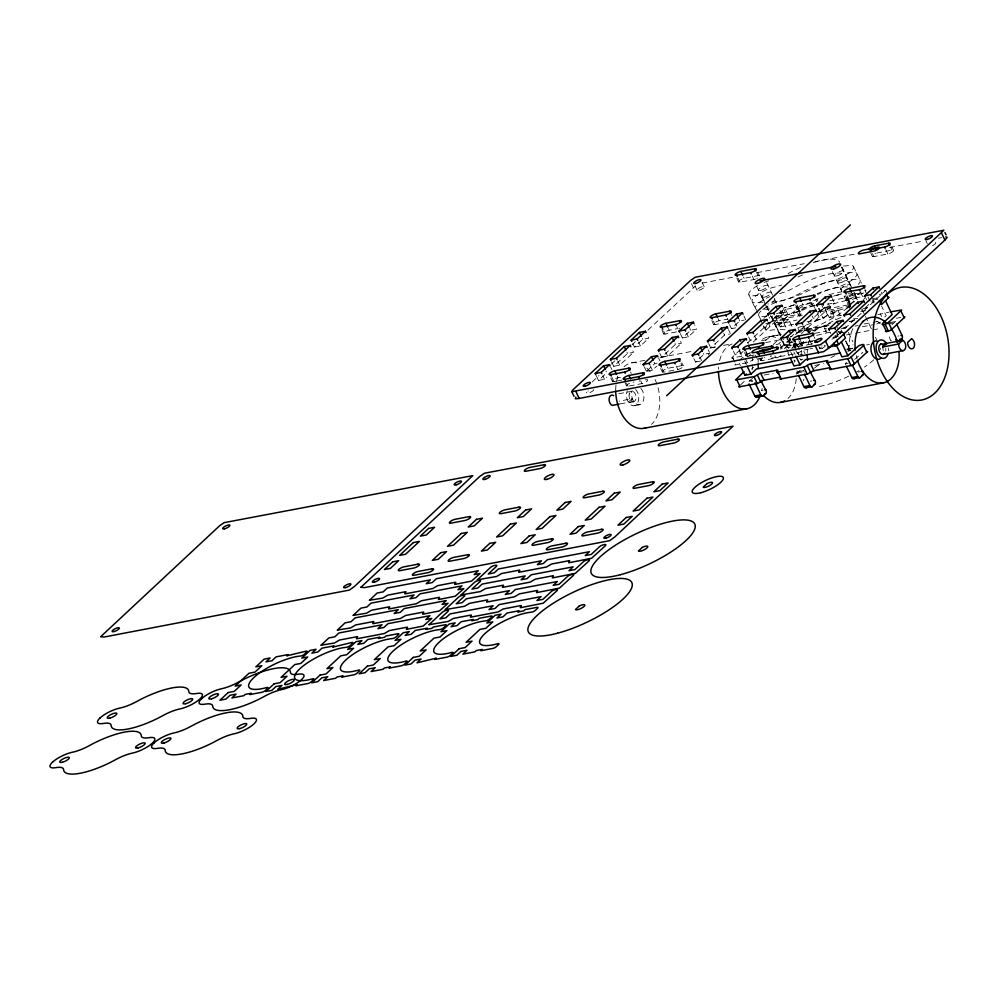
<?xml version="1.0" encoding="UTF-8"?>
<svg xmlns="http://www.w3.org/2000/svg" width="999" height="999" viewBox="0 0 999 999"><rect width="100%" height="100%" fill="white"/><g stroke="black" fill="none" stroke-linecap="round" stroke-linejoin="round"><path stroke-width="0.75" stroke-dasharray="5 3.75" d="M796.453 308.941C803.97 310.826 799.924 324.325 796.503 308.691C797.502 307.954 798.738 306.356 796.578 307.068L782.929 310.09L746.79 343.606M799.749 315.859L801.248 313.911L787.262 316.458L778.421 324.188L775.124 317.27L781.106 316.134L784.402 323.052L778.421 324.188M807.442 331.98C803.071 324.912 817.057 328.371 797.889 329.42M829.694 300.774L847.689 297.452L846.353 299.475L850.299 306.443M857.729 318.406L853.321 318.906M884.402 290.397L885.763 290.322L835.102 337.699L831.892 339.21M821.29 347.153L819.854 348.838L825.411 347.977M773.164 344.593L779.145 339.023M740.234 349.712L731.53 358.067L745.054 355.669L750.586 352.597M735.576 364.011L734.889 365.022L748.114 362.637L753.383 359.615M592.132 381.955L598.963 375.612M611.475 363.973L614.885 360.801M631.955 344.93L635.376 341.758M647.889 330.12L695.529 285.951M596.253 375.686L598.526 380.444L606.818 372.727L605.993 371.004M611.663 361.988L613.723 366.308L627.547 353.459L633.528 352.322L631.68 348.439M632.804 343.581L634.452 347.04L642.744 339.335L648.726 338.199L647.077 334.74M598.526 380.444L604.507 379.308L606.843 377.135M613.723 366.308L619.717 365.172L633.528 352.322M634.452 347.04L640.434 345.904L648.726 338.199M646.94 370.866L654.72 363.636L656.967 363.211M659.777 353.334L661.625 357.217L675.449 344.368L681.43 343.231L679.782 339.772M680.294 333.629L682.354 337.949L690.646 330.244L696.628 329.108L694.567 324.787M646.803 371.278L652.409 370.204L656.818 366.121M661.625 357.217L667.619 356.081L681.43 343.231M682.354 337.949L688.336 336.813L696.628 329.108M620.167 403.896L628.146 402.372L632.092 398.713L619.118 401.173M693.88 358.566L695.529 362.025L703.82 354.32L709.427 353.259M709.29 344.867L710.726 347.902L724.55 335.052L729.407 334.128M729.595 324.737L731.455 328.634L739.747 320.916L744.23 320.067M701.773 360.651L699.662 357.005M708.254 354.633L709.29 353.658M733.403 351.074L735.052 354.52L741.033 353.384L743.106 351.461M753.209 342.07L785.251 312.287L783.403 308.391M739.385 360.477L742.494 357.58L748.476 356.443L750.549 354.52M775.112 316.096L780.256 326.898L788.548 319.193L792.257 326.973M751.498 369.155L753.571 367.232M776.098 344.805L778.583 343.906L783.628 339.285M790.646 337.187L793.755 334.303M740.609 384.827L745.129 380.619M780.182 348.039L790.521 338.624M782.092 340.884L784.153 345.204L792.432 337.5M795.466 334.69L828.371 304.096L834.352 302.959L832.292 298.639M752.722 377.997L748.226 382.167L752.722 381.318M784.153 345.204L790.134 344.068L792.207 342.145M801.448 333.554L834.352 302.959M789.61 338.149L792.906 345.067L794.979 343.132M788.298 341.346L791.583 348.264L795.728 344.405L780.868 347.227M807.017 321.815L823.376 318.718L831.668 311.014L837.649 309.877L841.77 318.506M812.199 341.283L801.722 343.269L797.577 347.128L794.28 340.209M824.412 307.217L829.357 317.582L837.649 309.877M802.946 359.003L801.972 359.64M797.739 373.713L797.327 372.852L802.859 367.707M847.264 349.712L851.598 348.439M884.777 317.02L886.163 315.734L881.63 306.231M845.641 364.623L845.229 363.761L846.615 362.475M854.682 359.403L862.824 352.322M891.982 324.725L895.441 321.516L895.853 322.377M880.419 322.19L876.86 324.013M829.994 332.143L815.346 335.689M801.548 350.899L798.014 353.159L771.328 358.241C767.806 359.265 773.251 355.819 770.579 356.343M877.846 314.685L888.873 312.15M815.446 305.394L797.814 308.878M817.819 312.6L823.089 309.578L851.086 304.395L849.649 306.381M872.989 300.112L877.921 299.163M702.047 283.104L732.529 277.31M830.419 323.251L823.663 326.573L826.96 333.491M815.246 340.322L799.987 343.231L794.954 346.191L780.231 349.013M756.942 272.677L804.232 263.699M814.909 261.676L856.093 253.858M889.659 247.477L923.226 241.109M938.486 238.212L941.533 237.637M755.544 279.046A3.996 1.149 -25.5 0 1 753.945 279.52L739.972 282.168A3.996 1.149 -25.5 0 1 739.048 280.819A3.996 1.149 -25.5 0 1 744.118 278.321L758.091 275.662A3.996 1.149 -25.5 0 1 759.577 276.336A3.996 1.149 -25.5 0 1 756.668 278.559M876.785 253.097A3.996 1.149 -25.5 0 1 878.034 252.759L892.007 250.1A3.996 1.149 -25.5 0 1 892.931 251.461A3.996 1.149 -25.5 0 1 887.861 253.958L873.888 256.606A3.996 1.149 -25.5 0 1 872.452 255.869A3.996 1.149 -25.5 0 1 875.686 253.546M676.435 331.918L665.084 334.066A3.996 1.149 -25.5 0 1 664.16 332.717A3.996 1.149 -25.5 0 1 669.23 330.219L677.085 328.721M678.833 328.396L679.707 328.221M727.21 322.277L714.984 324.6A3.996 1.149 -25.5 0 1 714.06 323.239A3.996 1.149 -25.5 0 1 719.13 320.741L727.859 319.093M796.952 304.795L798.813 308.691A3.996 1.149 -25.5 0 1 797.889 307.33A3.996 1.149 -25.5 0 1 802.959 304.832L815.184 302.51M847.065 295.754L848.713 299.213A3.996 1.149 -25.5 0 1 847.789 297.852A3.996 1.149 -25.5 0 1 852.859 295.367L864.21 293.207M846.403 299.513L863.673 296.378M785.251 312.287L779.27 313.424L778.646 312.125M879.257 294.443L882.254 293.868L881.43 292.145M872.127 298.863L878.109 297.727M731.455 328.634L735.576 327.847M802.234 315.197L770.978 321.129L769.118 317.232M820.079 311.8L850.012 306.119M871.715 301.998L873.963 301.573L872.939 299.413M788.548 319.193L782.567 320.329L786.688 328.971M862.936 308.778L867.057 308.004L866.021 305.844M780.256 326.898L793.643 324.363M829.357 317.582L841.333 315.309M860.801 311.613L866.782 310.477M631.356 362.887L644.954 360.302M660.077 357.442L693.331 351.124M709.952 347.964L717.519 346.528M723.563 345.392L731.118 343.956M767.869 336.975L781.48 334.39M798.101 331.231L829.857 325.212M849.5 321.478L855.544 320.329M710.726 347.902L716.72 346.765L715.072 343.306M769.105 336.788L775.087 335.652M806.393 329.72L824.187 326.336M849.125 321.628L853.233 320.841L852.622 319.555M766.445 339.747L760.451 340.884A33.304 21.553 79.3 0 1 794.667 362.15M809.552 331.568L810.301 331.418M812.924 330.919L815.546 330.432M765.684 342.582L779.058 340.035M814.884 333.354L826.872 330.956M842.956 327.909L846.328 327.272L845.716 325.974M864.16 324.001L871.652 322.577M873.151 322.302L880.631 320.879M841.358 328.708L845.928 327.847M855.094 326.111L858.141 325.524M896.453 318.256L900.723 317.445M862.349 326.773L873.963 324.563M836.2 332.255L842.182 331.119M889.46 322.652L895.441 321.516M795.554 341.496L791.071 342.345L782.779 350.05L779.482 343.144M844.654 332.18L840.171 333.029L837.537 327.497M888.074 323.938L894.055 322.802M695.529 362.025L700.386 361.101M835.039 335.539L838.036 334.977L837.212 333.254M616.57 381.106L613.948 381.606A3.996 1.149 -25.5 0 1 613.036 380.244A3.996 1.149 -25.5 0 1 618.094 377.747L621.59 377.085M663.111 372.215A3.996 1.149 -25.5 0 1 663.249 370.492A3.996 1.149 -25.5 0 1 667.994 368.269L681.967 365.622A3.996 1.149 -25.5 0 1 682.891 366.983A3.996 1.149 -25.5 0 1 677.821 369.48L663.848 372.127L662 368.244M833.154 337.3L837.649 336.451M792.906 345.067L812.237 341.396M833.054 337.45L836.026 336.875M846.503 334.89L853.983 333.466M855.481 333.191L880.931 328.359M617.444 380.931L621.815 380.107M750.586 352.709A3.996 1.149 -25.5 0 0 746.428 355.207A3.996 1.149 -25.5 0 0 747.677 356.218L755.544 354.72M801.722 342.894A3.996 1.149 -25.5 0 0 796.665 345.379A3.996 1.149 -25.5 0 0 797.577 346.74L808.054 344.755M808.928 344.593L811.55 344.093A3.996 1.149 -25.5 0 0 812.799 343.743M791.583 348.264L796.078 347.415M770.466 355.981L771.34 355.819M633.054 382.205L633.928 382.043M639.173 381.044L640.047 380.881M645.279 379.882L646.153 379.72A3.996 1.149 -25.5 0 1 647.077 381.081A3.996 1.149 -25.5 0 1 642.007 383.566L628.046 386.226A3.996 1.149 -25.5 0 1 626.56 385.564A3.996 1.149 -25.5 0 1 629.457 383.341M758.478 358.641L762.836 357.804M804.02 349.987L808.378 349.163M809.827 348.888L812.736 348.339M760.926 358.504L761.962 360.664L775.936 358.004A3.996 1.149 -25.5 0 0 781.618 354.695M800.162 354.67L802.784 354.17M847.864 349.151A2.66 1.723 79.3 0 0 848.139 345.567L853.009 344.643M897.914 336.114L899.038 335.901M846.553 349.2L848.788 348.776A2.66 1.723 79.3 0 0 850.374 350.549M891.458 340.671L890.708 340.821A33.304 21.553 79.3 0 0 888.036 334.328M851.972 348.376L852.721 348.226M618.718 393.768L631.543 391.333M800.486 359.915L801.61 359.702M848.089 350.886L850.336 350.462M847.764 351.136L850.761 350.574M764.21 375.05L773.126 373.351M814.834 365.434L823.813 363.736M629.532 402.56L633.603 401.785M749.612 380.881L752.609 380.319M798.713 371.566L804.707 370.429M797.327 372.852L803.321 371.715M845.229 363.761L848.226 363.186M634.365 405.706L639.56 404.72M761.625 390.434L763.124 390.147M810.351 381.181L811.85 380.906M858.253 372.09L860.501 371.665M757.916 272.902L759.602 275.824M681.793 362.862L683.478 365.784M925.936 240.759L927.259 243.531M891.87 246.815L893.518 250.262M890.559 247.078L892.007 250.1M885.801 249.638L887.861 253.958M872.452 253.584L873.888 256.606M870.728 252.997L872.377 256.443M885.788 290.397L886.862 292.632M880.319 313.773L881.642 316.546M872.776 300.237L874.1 303.009M865.384 289.685L865.996 290.984M853.483 266.446L861.4 283.029M864.697 289.947L866.67 294.093M867.994 296.853L869.967 300.999M865.921 298.389L866.533 299.688M860.626 292.245L862.674 296.566M841.907 266.933L852.222 288.586M854.195 292.732L857.454 299.638M862.1 309.403L864.759 314.985M865.434 316.371L871.415 328.921M875.411 337.287L876.735 340.072M841.508 267.17L850.074 285.14M854.033 293.431L856.667 298.963M852.035 293.631L852.859 295.367M847.864 297.59L851.136 304.433M847.714 299.4L851.011 306.318M847.102 298.501L850.399 305.407M845.554 295.592L849.774 304.508M832.354 271.641L842.906 293.756M844.23 296.516L850.823 310.339M848.363 332.33L852.896 341.833M840.996 329.782L842.319 332.555M827.959 303.234L828.371 304.096M831.668 311.014L835.776 319.643M846.078 341.246L848.139 345.567M836.85 333.641L838.173 336.401M821.19 303.896L823.825 309.428M816.795 298.888L817.881 301.186M815.696 299.588L816.72 301.748M819.13 308.329L820.454 311.089M830.194 332.23L830.818 333.516M818.431 308.354L823.376 318.718M813.785 305.844L815.097 308.604M817.507 313.636L819.155 317.095L813.161 318.231L812.137 316.071M810.926 302.148L812.786 306.031A3.996 1.149 -25.5 0 0 815.509 305.07M802.334 303.534L802.959 304.832M814.26 337.212L814.872 338.511M818.755 346.541L819.854 348.838M797.964 307.068L801.248 313.911M807.854 327.797L810.039 332.342M807.704 329.608L809.015 332.367M797.202 307.967L800.499 314.885M807.092 328.708L809.065 332.854M795.654 305.07L799.874 313.973M806.468 327.797L808.453 331.943M803.483 326.049L805.331 329.932L799.35 331.069L797.489 327.185M809.49 339.772L811.55 344.093M796.365 332.043L796.977 333.341M799.088 337.737L801.722 343.269M785.401 309.19L788.698 316.096M800.723 343.082L802.047 345.841M798.85 340.784L801.735 346.84M803.795 351.161L805.032 353.746M782.03 310.851L785.326 317.757M797.352 344.742L800.649 351.648M795.928 343.294L797.577 346.74M766.72 282.717L777.934 306.206M779.907 310.364L784.527 320.03M794.417 343.132L796.066 346.578M793.681 343.656L795.329 347.115M797.801 352.297L799.038 354.882M795.291 349.175L797.264 353.321M787.774 335.439L790.409 340.959M756.643 272.64L758.091 275.662M788.074 339.747L790.134 344.068M793.843 351.848L795.079 354.433M752.297 276.061L753.945 279.52M762.2 296.865L765.496 303.771M766.807 306.531L768.793 310.677M772.09 317.595L778.683 331.418M756.518 286.039L765.321 304.47M765.746 305.382L768.381 310.914M770.604 315.534L780.356 335.889M783.016 341.458L788.336 352.622M796.977 370.741L798.313 373.539M787.861 352.984L789.098 355.569M767.994 322.09L770.054 326.411L764.06 327.547L763.236 325.824M743.493 277.023L744.118 278.321M748.888 294.817L757.467 312.787M758.778 315.547L761.413 321.079M764.06 326.611L765.371 329.37M738.111 278.284L739.972 282.168M774.899 355.844L775.936 358.004M754.582 335.801L756.231 339.26L750.249 340.397L748.189 336.076M743.88 315.896L745.729 319.78M759.352 358.191L760.451 360.502M739.123 319.63L739.747 320.916M747.677 342.22L748.301 343.519M731.443 314.635L731.855 315.497M735.589 323.601L736.825 326.198M745.179 349.538L748.775 356.98M745.828 352.322L747.677 356.218M744.53 352.597L746.178 356.056M727.309 318.494L727.921 319.792M745.391 358.641L747.364 362.787M739.185 349.5L741.033 353.384M744.742 361.163L746.39 364.623M739.198 350.674L742.494 357.58M728.471 329.595L730.331 333.479M702.235 282.567L704.208 286.713M718.094 318.581L719.13 320.741M739.173 363.161L740.409 365.759M723.726 333.329L724.55 335.052M732.891 358.004L734.877 362.15M732.279 357.093L733.603 359.865M713.336 321.141L714.984 324.6M695.067 286.089L697.04 290.247M691.433 283.654L693.406 287.799M708.666 343.581L709.078 344.443M708.154 349.725L709.39 352.322M703.408 353.459L703.82 354.32M689.822 328.509L690.646 330.244M686.688 333.354L688.336 336.813M676.997 327.098L677.609 328.396M668.406 328.484L669.23 330.219M675.037 343.506L675.449 344.368M680.943 363.461L681.967 365.622M663.636 331.044L665.084 334.066M676.173 366.021L677.821 369.48M665.759 352.197L667.619 356.081M667.382 366.983L667.994 368.269M658.641 358.179L659.877 360.776M660.689 368.506L662.337 371.965M654.095 362.337L654.72 363.636M642.332 338.474L642.744 339.335M650.349 365.896L652.409 370.204M638.586 342.02L640.434 345.904M644.367 367.033L646.216 370.916M640.771 380.981L642.007 383.566M626.922 352.172L627.547 353.459M630.631 372.065L631.243 373.364M617.657 360.851L619.717 365.172M626.598 383.204L628.046 386.226M617.27 376.024L618.094 377.747M610.739 367.27L611.775 369.43M611.888 377.285L613.948 381.606M610.801 377.984L612.449 381.443M602.859 375.849L604.507 379.308M736.85 278.022L738.461 282.005M711.862 320.454L713.473 324.438M661.962 329.92L663.573 333.903M624.924 382.08L626.535 386.064M849.337 350.549A33.304 21.553 79.3 0 1 853.321 327.847M876.872 321.203A33.304 21.553 79.3 0 1 880.269 323.813M857.017 358.466A33.304 21.553 79.3 0 1 856.28 355.532M824.187 345.292A3.996 1.149 -25.5 0 1 824.287 346.99A3.996 1.149 -25.5 0 1 819.28 349.263M819.305 347.315A3.996 1.149 -25.5 0 1 819.592 347.115M821.702 345.991A3.996 1.149 -25.5 0 1 822.077 345.841M935.376 242.557A3.996 1.149 -25.5 0 1 934.689 244.343A3.996 1.149 -25.5 0 1 930.356 246.391M593.706 389.585A3.996 1.149 -25.5 0 1 589.447 392.757A3.996 1.149 -25.5 0 1 586.763 392.157M588.061 391.059A3.996 1.149 -25.5 0 1 588.374 390.859M761.962 360.664A3.996 1.149 -25.5 0 1 762.324 358.354M764.135 357.43A3.996 1.149 -25.5 0 1 764.859 357.155M765.796 323.489A15.984 4.595 -25.5 0 0 767.744 323.264A21.316 6.131 -25.5 0 1 775.536 325.187A42.632 12.25 -25.5 0 0 787.062 329.57M763.798 318.419A15.984 4.595 -25.5 0 1 767.157 315.584M793.706 304.87A21.316 6.131 -25.5 0 1 784.315 307.854M798.139 327.472A42.632 12.25 -25.5 0 0 827.434 315.334A21.316 6.131 -25.5 0 1 844.442 308.703A15.984 4.595 -25.5 0 0 850.798 306.743M817.132 293.681A42.632 12.25 -25.5 0 1 847.464 287.025M854.07 292.869A21.316 6.131 -25.5 0 0 861.013 293.294A15.984 4.595 -25.5 0 1 863.835 293.044M864.959 298.139A15.984 4.595 -25.5 0 1 863.498 299.488M776.585 313.736A5.332 1.536 -25.5 0 1 781.156 313.873A5.332 1.536 -25.5 0 1 774.237 317.919A5.332 1.536 -25.5 0 1 772.726 315.996M848.076 293.756A42.632 12.25 -25.5 0 1 856.505 298.276A21.316 6.131 -25.5 0 0 857.367 299.775M812.587 330.706A42.632 12.25 -25.5 0 0 830.731 322.24A21.316 6.131 -25.5 0 1 841.682 317.332M792.032 336.301A42.632 12.25 -25.5 0 1 790.359 336.476M780.681 335.177A42.632 12.25 -25.5 0 1 778.833 332.093A21.316 6.131 -25.5 0 0 771.041 330.169A15.984 4.595 -25.5 0 1 767.769 324.663A15.984 4.595 -25.5 0 1 787.612 314.76A21.316 6.131 -25.5 0 0 804.62 308.129A42.632 12.25 -25.5 0 1 815.758 302.585M833.903 296.004A42.632 12.25 -25.5 0 1 841.583 294.318M868.855 304.383A15.984 4.595 -25.5 0 1 861.25 310.202M770.591 316.383A21.316 6.131 -25.5 0 1 772.239 318.269A42.632 12.25 -25.5 0 0 796.965 319.955M766.882 316.046A21.316 6.131 -25.5 0 0 764.447 316.346A15.984 4.595 -25.5 0 1 761.176 310.839A15.984 4.595 -25.5 0 1 781.018 300.949A21.316 6.131 -25.5 0 0 798.026 294.305A42.632 12.25 -25.5 0 1 849.912 284.453A21.316 6.131 -25.5 0 0 850.773 285.964M817.594 311.825A42.632 12.25 -25.5 0 0 824.138 308.416A21.316 6.131 -25.5 0 1 841.146 301.785A15.984 4.595 -25.5 0 0 860.976 291.895M852.996 293.406A5.332 1.536 -25.5 0 1 847.264 296.478A5.332 1.536 -25.5 0 1 844.192 296.016M768.731 309.777A5.332 1.536 -25.5 0 1 769.168 309.328M756.83 309.503A15.984 4.595 -25.5 0 1 769.917 296.591M779.607 293.594A21.316 6.131 -25.5 0 0 794.729 287.4A42.632 12.25 -25.5 0 1 846.615 277.547A21.316 6.131 -25.5 0 0 854.42 279.47A15.984 4.595 -25.5 0 1 857.679 284.977M814.297 304.92A42.632 12.25 -25.5 0 1 775.986 315.834M841.445 293.906A15.984 4.595 -25.5 0 1 837.849 294.88A21.316 6.131 -25.5 0 0 832.866 296.228M762.811 309.203A21.316 6.131 -25.5 0 1 768.081 309.865M841.67 289.922A5.332 1.536 -25.5 0 1 845.304 285.751A5.332 1.536 -25.5 0 1 850.137 286.039M774.15 299.026A5.332 1.536 -25.5 0 1 773.401 301.286A5.332 1.536 -25.5 0 1 767.869 304.046M853.87 293.107A42.632 12.25 -25.5 0 1 840.671 313.087A42.632 12.25 -25.5 0 1 797.427 332.804M780.594 333.404A42.632 12.25 -25.5 0 1 820.229 297.927M829.045 294.792A42.632 12.25 -25.5 0 1 841.458 291.87M880.569 348.201A42.632 12.25 -25.5 0 1 880.668 349.55M873.775 359.802A42.632 12.25 -25.5 0 1 864.447 367.095M858.89 370.641A42.632 12.25 -25.5 0 1 856.48 372.04M848.788 376.111A42.632 12.25 -25.5 0 1 816.957 386.888M803.321 380.694A42.632 12.25 -25.5 0 1 804.02 379.071M814.472 368.094A42.632 12.25 -25.5 0 1 820.291 363.936M830.993 357.617A42.632 12.25 -25.5 0 1 834.902 355.619M848.101 349.912A42.632 12.25 -25.5 0 1 853.109 348.164M866.732 344.855A42.632 12.25 -25.5 0 1 869.392 344.555M762.974 302.31A21.316 6.131 -25.5 0 0 757.854 302.522A15.984 4.595 -25.5 0 1 754.582 297.015A15.984 4.595 -25.5 0 1 774.425 287.125A21.316 6.131 -25.5 0 0 781.58 285.002M841.47 267.545A42.632 12.25 -25.5 0 1 843.318 270.642A21.316 6.131 -25.5 0 0 851.123 272.565A15.984 4.595 -25.5 0 1 854.382 278.072A15.984 4.595 -25.5 0 1 834.552 287.962A21.316 6.131 -25.5 0 0 817.544 294.605M794.804 304.732A42.632 12.25 -25.5 0 1 784.252 307.717M769.193 308.316A42.632 12.25 -25.5 0 1 765.983 305.856M797.976 277.085A42.632 12.25 -25.5 0 1 802.572 274.937M757.604 285.614A15.984 4.595 -25.5 0 0 748.813 293.431A15.984 4.595 -25.5 0 0 754.557 295.617A21.316 6.131 -25.5 0 1 762.349 297.54A42.632 12.25 -25.5 0 0 765.147 301.124M764.11 282.43A15.984 4.595 -25.5 0 1 768.805 280.781M772.289 302.035A42.632 12.25 -25.5 0 0 814.247 287.687A21.316 6.131 -25.5 0 1 831.255 281.056A15.984 4.595 -25.5 0 0 851.086 271.166A15.984 4.595 -25.5 0 0 847.826 265.647A21.316 6.131 -25.5 0 1 842.694 265.871M788.136 273.576A42.632 12.25 -25.5 0 1 802.035 266.82M813.111 262.712A42.632 12.25 -25.5 0 1 839.697 262.325M888.186 347.952A9.328 6.031 79.3 0 1 888.448 350.749M752.497 369.58A33.304 21.553 79.3 0 1 753.333 354.345M796.265 371.978A33.304 21.553 79.3 0 1 796.353 374.225M796.215 378.671A33.304 21.553 79.3 0 1 788.024 398.451M882.791 348.039A9.328 6.031 79.3 0 1 883.228 350.799M885.651 348.476A5.332 3.447 79.3 0 1 885.713 351.124M635.651 389.41A9.328 6.031 79.3 0 1 637.936 402.397A9.328 6.031 79.3 0 1 629.495 403.708A9.328 6.031 79.3 0 1 627.222 390.721M718.506 369.268A33.304 21.553 79.3 0 1 718.631 367.058M719.605 360.751A33.304 21.553 79.3 0 1 732.105 343.956M755.044 355.032A33.304 21.553 79.3 0 1 758.99 362.662M762.1 388.299A33.304 21.553 79.3 0 1 761.725 390.372M615.696 389.885A33.304 21.553 79.3 0 1 617.632 377.372M624.025 366.783A33.304 21.553 79.3 0 1 640.272 363.861M646.803 368.082A33.304 21.553 79.3 0 1 652.247 374.55M655.032 379.52A33.304 21.553 79.3 0 1 651.498 424.375M640.846 388.424A9.328 6.031 79.3 0 1 643.219 401.173A9.328 6.031 79.3 0 1 635.052 403.097A9.328 6.031 79.3 0 1 632.13 390.472M632.092 398.713A5.332 3.447 79.3 0 1 628.146 402.372M801.66 359.89A2.66 1.723 79.3 0 1 799.787 358.354M795.479 361.026A2.66 1.723 79.3 0 1 794.205 360.214M758.116 362.525A33.304 21.553 79.3 0 1 758.291 359.078M765.534 340.647A33.304 21.553 79.3 0 1 779.944 335.951M787 339.26A33.304 21.553 79.3 0 1 795.341 348.589M797.776 353.184A33.304 21.553 79.3 0 1 798.476 354.795M807.217 353.209A33.304 21.553 79.3 0 1 807.392 349.762M808.141 344.705A33.304 21.553 79.3 0 1 809.502 339.985M814.635 331.331A33.304 21.553 79.3 0 1 827.834 326.411M838.348 331.768A33.304 21.553 79.3 0 1 840.521 333.953M845.304 340.746A33.304 21.553 79.3 0 1 848.788 348.776M804.245 372.19A33.304 21.553 79.3 0 1 803.658 370.467M801.223 354.345A33.304 21.553 79.3 0 1 801.398 350.899M802.16 345.841A33.304 21.553 79.3 0 1 803.508 341.121M808.653 332.467A33.304 21.553 79.3 0 1 826.66 329.021M835.564 336.313A33.304 21.553 79.3 0 1 836.575 337.6M830.206 306.818L824.225 307.954L827.522 314.86L833.503 313.723L830.206 306.818M699.05 290.284A3.996 1.149 -25.5 0 0 704.258 286.825A3.996 1.149 -25.5 0 0 698.563 288.324A3.996 1.149 -25.5 0 0 699.05 290.284M837.15 275.811A5.332 1.536 -25.5 0 0 843.943 271.179A5.332 1.536 -25.5 0 0 836.25 273.314A5.332 1.536 -25.5 0 0 837.15 275.811M761.313 290.209A5.332 1.536 -25.5 0 0 768.094 285.577A5.332 1.536 -25.5 0 0 760.401 287.712A5.332 1.536 -25.5 0 0 761.313 290.209M764.46 297.165A5.332 1.536 -25.5 0 0 771.403 292.532A5.332 1.536 -25.5 0 0 763.823 294.53A5.332 1.536 -25.5 0 0 764.46 297.165M840.309 282.767A5.332 1.536 -25.5 0 0 847.252 278.134A5.332 1.536 -25.5 0 0 839.672 280.132A5.332 1.536 -25.5 0 0 840.309 282.767M850.199 303.496A5.332 1.536 -25.5 0 0 857.142 298.876A5.332 1.536 -25.5 0 0 849.562 300.874A5.332 1.536 -25.5 0 0 850.199 303.496M777.647 324.8A5.332 1.536 -25.5 0 0 784.59 320.179A5.332 1.536 -25.5 0 0 777.01 322.178A5.332 1.536 -25.5 0 0 777.647 324.8M629.233 394.068A5.332 3.447 79.3 0 0 633.254 401.835A5.332 3.447 79.3 0 0 635.239 393.781A5.332 3.447 79.3 0 0 629.233 394.068"/><path stroke-width="1.5" d="M575.899 397.09L575.262 398.763L578.433 398.564L823.688 351.611L828.308 348.451L945.416 239.585L947.202 237.35L945.778 236.913M739.148 386.188L738.785 386.9L757.754 383.429L763.036 380.407L779.982 377.16M885.601 330.669C884.09 332.817 890.796 330.806 891.757 329.37L904.957 316.895L903.583 316.895M780.594 378.072L779.907 379.096L807.654 373.951L812.936 370.941L829.882 367.694M571.79 391.708L820.391 344.692L825.524 341.059L943.843 230.232L695.242 277.247L690.634 280.407L573.039 389.735L571.74 391.521L573.988 396.316M879.432 300.487L881.405 304.633L889.085 297.302L887.699 297.302M830.494 368.594L829.807 369.618L852.946 365.172L867.656 351.586L866.52 351.536M744.093 371.603L735.489 379.982L754.707 376.461L759.74 373.501L776.685 370.254C780.281 369.23 774.25 373.176 777.909 372.065L804.607 366.983L809.64 364.023L826.585 360.776C830.244 359.64 824.187 363.636 827.809 362.587L849.649 358.254L863.586 345.579C865.746 343.181 858.541 345.229 857.604 346.715L847.926 355.706L841.945 356.843L836.175 344.755M885.551 300.774L892.144 314.598L882.467 323.589C880.306 325.986 887.524 323.938 888.461 322.452L901.66 309.99L890.309 311.888M595.841 374.825L595.229 373.526L603.521 365.821L609.502 364.685L610.127 365.984M611.051 360.689L610.426 359.403L624.25 346.553L630.232 345.417L630.856 346.715M631.768 341.421L631.156 340.135L639.447 332.417L645.429 331.281L646.053 332.58M595.229 373.526L601.211 372.39L609.502 364.685M610.426 359.403L616.42 358.266L630.232 345.417M631.156 340.135L637.137 338.998L645.429 331.281M643.743 365.734L643.131 364.435L651.423 356.73L657.404 355.594L658.029 356.893M658.953 351.598L658.329 350.299L672.152 337.462L678.134 336.326L678.758 337.625M679.67 332.33L679.058 331.031L687.349 323.326L693.331 322.19L693.955 323.489M643.131 364.435L649.113 363.299L657.404 355.594M658.329 350.299L664.323 349.163L678.134 336.326M679.058 331.031L685.039 329.895L693.331 322.19M692.844 356.406L692.232 355.12L700.524 347.402L706.505 346.266L707.13 347.565M708.054 342.282L707.429 340.984L721.253 328.134L727.235 326.998L727.859 328.296M728.771 323.014L728.159 321.715L736.45 314.011L742.432 312.874L743.056 314.173M692.232 355.12L698.214 353.983L706.505 346.266M707.429 340.984L713.423 339.847L727.235 326.998M728.159 321.715L734.14 320.579L742.432 312.874M666.62 395.754L850.399 224.912M732.367 348.913L731.755 347.615L740.047 339.91L746.028 338.773L746.653 340.06M747.564 334.777L746.952 333.479L760.763 320.642L766.757 319.505L767.369 320.791M768.293 315.509L767.682 314.21L775.973 306.506L781.955 305.369L782.579 306.668M731.755 347.615L737.737 346.478L746.028 338.773M746.952 333.479L752.934 332.342L766.757 319.505M767.682 314.21L773.663 313.074L781.955 305.369M781.468 339.585L780.856 338.299L789.148 330.582L795.129 329.445L795.753 330.744M796.665 325.462L796.053 324.163L809.864 311.313L815.858 310.177L816.47 311.476M817.394 306.193L816.782 304.895L825.074 297.19L831.056 296.054L831.68 297.352M741.233 367.482L744.942 375.262L746.315 373.976M780.856 338.299L786.837 337.163L795.129 329.445M796.053 324.163L802.035 323.027L815.858 310.177M816.782 304.895L822.764 303.758L831.056 296.054M744.942 375.262L750.923 374.126L756.455 368.981L792.132 362.212M829.37 330.494L828.758 329.195L837.05 321.491L843.031 320.354L843.656 321.653M844.567 316.371L843.955 315.072L857.766 302.222L863.76 301.086L864.372 302.385M865.296 297.103L864.684 295.804L872.976 288.099L878.958 286.963L879.582 288.249M749.05 383.891L754.819 395.991A2.66 1.723 79.3 0 0 757.304 397.015L758.353 396.041M828.758 329.195L834.739 328.059L843.031 320.354M843.955 315.072L849.937 313.936L863.76 301.086M864.684 295.804L870.666 294.668L878.958 286.963M757.304 397.015L763.298 395.879L765.684 393.643A2.66 1.723 79.3 0 0 765.746 389.66A33.304 21.553 79.3 0 1 761.138 380.382M790.321 358.166L794.03 365.934L800.024 364.797L805.556 359.665L839.984 353.122M828.208 347.44L838.223 344.767L845.479 338.037L843.506 333.891M798.563 375.437L803.92 386.675A2.66 1.723 79.3 0 0 806.405 387.687L807.005 387.137M806.405 387.687L812.399 386.551L814.784 384.328A2.66 1.723 79.3 0 0 814.847 380.332A33.304 21.553 79.3 0 1 810.888 372.752M898.713 343.981L882.741 347.015L886.7 343.344L902.659 340.309A5.332 3.447 79.3 0 1 905.731 346.828A5.332 3.447 79.3 0 1 901.835 350.449A5.332 3.447 79.3 0 1 898.713 343.981L902.659 340.309M846.465 366.346L851.822 377.572A2.66 1.723 79.3 0 0 854.307 378.596L854.757 378.184M854.307 378.596L860.301 377.46L862.686 375.237A2.66 1.723 79.3 0 0 862.749 371.241L861.625 371.453M899.35 341.146L901.747 338.923A2.66 1.723 79.3 0 0 902.035 335.339L896.677 324.101M874.737 245.841L888.71 243.194A3.996 1.149 -25.5 0 1 889.634 244.555A3.996 1.149 -25.5 0 1 884.565 247.053L870.591 249.7A3.996 1.149 -25.5 0 1 869.667 248.339A3.996 1.149 -25.5 0 1 874.737 245.841L876.385 249.3M740.821 271.403L754.794 268.756A3.996 1.149 -25.5 0 1 755.706 270.117A3.996 1.149 -25.5 0 1 750.649 272.615L736.675 275.262A3.996 1.149 -25.5 0 1 735.751 273.901A3.996 1.149 -25.5 0 1 740.821 271.403L742.669 275.299M759.977 280.919L835.813 266.521M665.933 323.301L679.907 320.654A3.996 1.149 -25.5 0 1 680.819 322.015A3.996 1.149 -25.5 0 1 675.761 324.513L661.788 327.16A3.996 1.149 -25.5 0 1 660.863 325.799A3.996 1.149 -25.5 0 1 665.933 323.301L667.782 327.197M715.833 313.836L729.794 311.176A3.996 1.149 -25.5 0 1 730.719 312.537A3.996 1.149 -25.5 0 1 725.661 315.035L711.688 317.682A3.996 1.149 -25.5 0 1 710.764 316.333A3.996 1.149 -25.5 0 1 715.833 313.836L717.482 317.295M799.662 297.927L813.636 295.267A3.996 1.149 -25.5 0 1 814.547 296.628A3.996 1.149 -25.5 0 1 809.49 299.126L795.516 301.773A3.996 1.149 -25.5 0 1 794.592 300.412A3.996 1.149 -25.5 0 1 799.662 297.927L801.31 301.373M849.562 288.449L863.523 285.801A3.996 1.149 -25.5 0 1 864.447 287.15A3.996 1.149 -25.5 0 1 859.39 289.648L845.416 292.307A3.996 1.149 -25.5 0 1 844.492 290.946A3.996 1.149 -25.5 0 1 849.562 288.449L851.41 292.332M862.324 321.541L863.448 321.328M614.797 370.829L628.771 368.181A3.996 1.149 -25.5 0 1 629.695 369.543A3.996 1.149 -25.5 0 1 624.625 372.04L610.651 374.687A3.996 1.149 -25.5 0 1 609.74 373.326A3.996 1.149 -25.5 0 1 614.797 370.829L616.445 374.288M664.697 361.363L678.671 358.716A3.996 1.149 -25.5 0 1 679.595 360.065A3.996 1.149 -25.5 0 1 674.525 362.562L660.551 365.222A3.996 1.149 -25.5 0 1 659.64 363.861A3.996 1.149 -25.5 0 1 664.697 361.363L666.558 365.247M748.526 345.454L762.499 342.794A3.996 1.149 -25.5 0 1 763.423 344.156A3.996 1.149 -25.5 0 1 758.353 346.653L744.38 349.3A3.996 1.149 -25.5 0 1 743.468 347.952A3.996 1.149 -25.5 0 1 748.526 345.454L750.386 349.338M798.426 335.976L812.399 333.329A3.996 1.149 -25.5 0 1 813.323 334.69A3.996 1.149 -25.5 0 1 808.253 337.175L794.28 339.835A3.996 1.149 -25.5 0 1 793.368 338.474A3.996 1.149 -25.5 0 1 798.426 335.976L799.874 338.998M762.811 349.9L776.785 347.24A3.996 1.149 -25.5 0 1 777.709 348.601A3.996 1.149 -25.5 0 1 772.639 351.099L758.666 353.746A3.996 1.149 -25.5 0 1 757.741 352.397A3.996 1.149 -25.5 0 1 762.811 349.9L764.46 353.346M628.895 375.462L642.856 372.802A3.996 1.149 -25.5 0 1 643.781 374.163A3.996 1.149 -25.5 0 1 638.711 376.66L624.75 379.308A3.996 1.149 -25.5 0 1 623.826 377.959A3.996 1.149 -25.5 0 1 628.895 375.462L630.544 378.908M900.911 335.552L902.035 335.339M895.579 339.897L896.69 339.685A2.66 1.723 79.3 0 0 898.563 341.483M899.5 339.348L901.747 338.923M896.74 341.646L898.613 341.296M619.168 404.083L612.175 405.407A5.332 3.447 79.3 0 1 609.165 398.364A5.332 3.447 79.3 0 1 613.723 395.679M883.291 354.395L903.258 350.599M764.622 389.872L765.746 389.66M813.723 380.544L814.847 380.332M764.572 393.856L765.684 393.643M813.661 384.54L814.784 384.328M861.575 375.449L862.686 375.237M754.819 395.991L760.813 394.855A2.66 1.723 79.3 0 0 763.298 395.879M803.92 386.675L809.914 385.539A2.66 1.723 79.3 0 0 812.399 386.551M851.822 377.572L857.816 376.436A2.66 1.723 79.3 0 0 860.301 377.46M644.18 428.259L746.965 408.753M780.694 402.347L883.491 382.829M944.942 232.542L946.041 234.84M941.607 233.154L944.904 240.06M888.71 243.194L889.734 245.354M884.565 247.053L885.176 248.339M900.898 310.901L904.195 317.807M870.591 249.7L871.415 251.423M886.338 294.068L888.311 298.214M872.976 288.099L873.588 289.385M888.461 322.452L891.757 329.37M885.077 324.126L888.373 331.031M870.666 294.668L871.29 295.966M883.091 324.5L886.388 331.406M863.523 285.801L864.56 287.962M859.39 289.648L860.002 290.946M857.766 302.222L858.391 303.521M845.416 292.307L846.24 294.031M849.937 313.936L850.561 315.234M863.586 345.579L866.882 352.497M837.05 321.491L837.874 323.226M825.074 297.19L825.686 298.489M851.148 357.142L854.445 364.048M834.739 328.059L835.364 329.358M841.333 341.883L847.926 355.706M852.459 365.209L857.816 376.436M822.764 303.758L823.388 305.057M847.776 358.803L851.073 365.721M836.588 340.309L838.573 344.455M813.636 295.267L814.66 297.427M833.878 343.356L835.189 346.116M809.49 299.126L810.102 300.424M825.524 341.059L828.82 347.964M809.864 311.313L810.489 312.612M827.809 362.587L831.106 369.505M826.585 360.776L828.558 364.935M812.399 333.329L813.636 335.914M795.516 301.773L796.128 303.072M815.396 346.054L818.693 352.959M802.035 323.027L802.659 324.325M808.253 337.175L808.878 338.474M810.614 363.811L813.91 370.729M807.242 365.472L810.539 372.39M794.28 339.835L794.904 341.134M789.148 330.582L789.959 332.317M775.973 306.506L776.797 308.229M803.858 367.145L807.155 374.051M754.794 268.756L755.818 270.916M786.837 337.163L787.462 338.449M795.903 356.168L800.024 364.797M804.557 374.3L809.914 385.539M773.663 313.074L774.287 314.373M750.649 272.615L751.26 273.901M776.785 347.24L777.809 349.4M760.763 320.642L761.388 321.928M736.675 275.262L737.287 276.561M772.639 351.099L773.251 352.397M777.909 372.065L781.206 378.971M777.297 371.153L778.621 373.926M776.685 370.254L778.009 373.014M762.499 342.794L763.536 344.955M752.934 332.342L753.558 333.641M758.353 346.653L758.978 347.952M758.666 353.746L759.277 355.045M736.45 314.011L738.511 318.331M760.714 373.289L764.01 380.194M729.794 311.176L730.831 313.336M734.14 320.579L734.764 321.878M757.342 374.95L760.639 381.855M740.047 339.91L740.659 341.208M744.38 349.3L745.004 350.599M725.661 315.035L726.273 316.333M753.958 376.611L757.254 383.529M737.737 346.478L738.361 347.777M747.215 366.346L750.923 374.126M755.044 382.754L760.813 394.855M721.253 328.134L722.689 331.168M711.688 317.682L712.299 318.981M736.8 379.87L740.097 386.775M713.423 339.847L714.035 341.146M700.524 347.402L702.372 351.298M687.349 323.326L689.198 327.222M698.214 353.983L698.838 355.269M685.039 329.895L685.664 331.193M679.907 320.654L680.731 322.377M675.761 324.513L676.373 325.799M672.152 337.462L674 341.346M678.671 358.716L679.907 361.301M661.788 327.16L662.812 329.32M674.525 362.562L675.149 363.861M664.323 349.163L664.934 350.462M660.551 365.222L661.375 366.945M651.423 356.73L653.071 360.189M639.447 332.417L641.296 336.313M649.113 363.299L649.737 364.598M637.137 338.998L637.762 340.284M642.856 372.802L643.893 374.962M638.711 376.66L639.335 377.959M624.25 346.553L625.898 350.012M628.771 368.181L629.807 370.342M624.625 372.04L625.249 373.326M616.42 358.266L617.032 359.553M624.75 379.308L625.362 380.607M610.651 374.687L611.276 375.986M603.521 365.821L605.169 369.28M601.211 372.39L601.835 373.688M575.886 391.508L579.183 398.426M899.05 352.46A33.304 21.553 79.3 0 1 883.253 382.879A33.304 21.553 79.3 0 1 857.454 360.252M855.294 350.062A33.304 21.553 79.3 0 1 863.66 321.066A33.304 21.553 79.3 0 1 886.15 322.689M891.32 328.758A33.304 21.553 79.3 0 1 897.464 342.632M888.136 353.446A9.328 6.031 79.3 0 1 879.395 356.531A9.328 6.031 79.3 0 1 877.334 342.482A9.328 6.031 79.3 0 1 886.737 343.956M784.652 400.899A33.304 21.553 79.3 0 1 763.286 395.192M880.918 358.216A9.328 6.031 79.3 0 1 871.24 351.685A9.328 6.031 79.3 0 1 877.147 341.059M880.668 343.606A9.328 6.031 79.3 0 1 881.13 344.255M884.927 353.221A5.332 3.447 79.3 0 1 878.983 350.249A5.332 3.447 79.3 0 1 882.666 344.093M882.741 347.015A5.332 3.447 79.3 0 1 886.7 343.344M759.69 396.928A33.304 21.553 79.3 0 1 735.114 406.268A33.304 21.553 79.3 0 1 718.493 371.491M646.216 427.672A33.304 21.553 79.3 0 1 615.696 391.009M758.328 367.832A33.304 21.553 79.3 0 1 758.116 364.26M807.629 360.327A33.304 21.553 79.3 0 1 807.217 354.945M100.749 636.65L104.083 637.037L349.338 590.084L354.47 586.45L472.789 475.624L224.188 522.639L219.58 525.799L100.749 636.65M321.154 645.204L334.428 643.006L339.46 640.047L356.418 636.813C359.965 635.726 354.096 639.685 357.642 638.623L384.328 633.541L389.36 630.581L406.318 627.335C409.915 626.248 403.971 630.232 407.542 629.145L423.176 626.048L431.805 618.406L425.811 619.542L429.957 615.696L388.037 623.651L383.891 627.497L377.909 628.633L382.055 624.787L338.936 632.966L334.79 636.825L328.808 637.961L321.154 645.204M337.412 630.094L350.686 627.896L355.719 624.937L372.664 621.69C376.223 620.616 370.329 624.6 373.901 623.513L400.587 618.431L405.619 615.471L422.565 612.225C426.173 611.138 420.179 615.122 423.801 614.035L439.435 610.938L448.052 603.296L442.07 604.432L446.216 600.586L404.295 608.541L400.149 612.387L394.168 613.523L398.314 609.677L355.194 617.857L351.049 621.715L345.067 622.852L337.412 630.094M353.221 615.384L366.508 613.199L371.541 610.239L388.486 606.992C392.033 605.906 386.176 609.877 389.722 608.803L416.408 603.721L421.441 600.761L438.386 597.514C441.995 596.428 436.001 600.411 439.61 599.325L455.257 596.228L463.873 588.586L457.892 589.722L462.038 585.876L420.117 593.831L415.971 597.689L409.977 598.826L414.123 594.967L371.016 603.146L366.87 607.005L360.889 608.141L353.284 615.284M360.964 587.25L364.31 587.649L609.565 540.696L614.697 537.05L733.016 426.223L484.415 473.239L479.807 476.398L360.964 587.25M369.48 600.274L382.754 598.089L387.799 595.129L404.745 591.883C408.291 590.796 402.422 594.767 405.969 593.693L432.654 588.611L437.687 585.651L454.645 582.405C458.204 581.318 452.31 585.302 455.869 584.215L471.503 581.118L480.132 573.476L474.138 574.612L478.284 570.766L436.376 578.721L432.23 582.579L426.236 583.716L430.382 579.857L387.275 588.036L383.129 591.895L377.135 593.031L369.48 600.274M429.033 624.725L448.301 621.403L453.334 618.443L470.279 615.197C473.876 614.11 467.944 618.081 471.516 617.007L498.201 611.925L503.234 608.965L520.179 605.719C523.776 604.645 517.844 608.603 521.416 607.529L543.256 603.196L557.18 590.521C559.502 588.136 552.147 590.134 551.198 591.658L542.907 599.363L536.913 600.499L541.058 596.64L499.15 604.607L495.005 608.453L489.011 609.59L493.156 605.744L450.049 613.923L445.904 617.782L439.91 618.918L448.201 611.201C450.374 608.816 443.144 610.851 442.22 612.337L429.095 624.625M445.292 609.615L464.56 606.281L469.592 603.321L486.538 600.087C490.109 598.988 484.203 602.984 487.762 601.898L514.46 596.815L519.492 593.856L536.438 590.609C539.984 589.535 534.14 593.506 537.662 592.419L559.502 588.086L573.438 575.412C575.574 573.064 568.394 575.037 567.457 576.548L559.165 584.253L553.171 585.389L557.317 581.53L515.397 589.497L511.263 593.344L505.269 594.48L509.415 590.634L466.308 598.813L462.162 602.659L456.168 603.808L464.46 596.091C466.62 593.706 459.403 595.754 458.466 597.227L445.342 609.515M461.113 594.904L480.382 591.583L485.414 588.623L502.36 585.377C505.931 584.29 499.987 588.274 503.583 587.187L530.269 582.105L535.314 579.145L552.26 575.899C555.819 574.812 549.925 578.783 553.483 577.709L575.324 573.376L589.26 560.701C591.42 558.304 584.203 560.352 583.266 561.838L574.974 569.542L568.993 570.679L573.139 566.833L531.218 574.787L527.072 578.633L521.091 579.77L525.237 575.923L482.117 584.103L477.972 587.961L471.99 589.098L480.282 581.393C482.467 578.995 475.212 581.031 474.288 582.529L461.163 594.805M477.36 579.795L496.628 576.473L501.66 573.513L518.618 570.267C522.202 569.18 516.271 573.164 519.842 572.077L546.528 566.995L551.56 564.035L568.506 560.789C572.052 559.715 566.196 563.673 569.742 562.599L591.583 558.266L605.519 545.591C607.829 543.206 600.486 545.204 599.525 546.728L591.233 554.433L585.252 555.569L589.398 551.723L547.477 559.677L543.331 563.523L537.35 564.66L541.483 560.814L498.376 568.993L494.23 572.852L488.249 573.988L496.54 566.283C498.638 563.936 491.508 565.909 490.546 567.42L477.36 579.795M228.222 692.532L219.93 700.237L225.924 699.1L230.07 695.254L236.051 694.118L231.905 697.964L243.881 695.691L245.267 694.405L251.248 693.269L249.875 694.555L261.85 692.282A2.66 0.762 -25.5 0 0 265.222 690.621L267.62 688.386A2.66 0.762 -25.5 0 0 266.608 687.574A33.304 9.565 -25.5 0 1 254.021 677.409A33.304 9.565 -25.5 0 1 300.562 656.018A2.66 0.762 -25.5 0 0 304.283 654.308L306.681 652.085A2.66 0.762 -25.5 0 0 306.069 651.173L286.725 655.868L288.099 654.582L276.124 656.855L271.978 660.714L265.996 661.85L270.142 657.991L264.148 659.128L255.856 666.845L261.85 665.709L254.932 672.127L248.951 673.264L235.127 686.113L241.121 684.977L234.216 691.395L228.222 692.532M392.694 561.813L384.403 569.517L390.384 568.381L398.676 560.676L392.694 561.813M413.411 542.544L399.6 555.394L405.582 554.258L419.405 541.408L413.411 542.544M428.621 528.409L420.329 536.126L426.311 534.989L434.602 527.272L428.621 528.409M274.113 683.816L265.821 691.533L271.815 690.396L275.961 686.538L281.943 685.401L277.797 689.26L297.14 684.565L295.766 685.838L307.742 683.566A2.66 0.762 -25.5 0 0 311.114 681.905L313.511 679.682A2.66 0.762 -25.5 0 0 312.5 678.87A33.304 9.565 -25.5 0 1 299.912 668.706A33.304 9.565 -25.5 0 1 346.453 647.302A2.66 0.762 -25.5 0 0 350.174 645.591L352.572 643.368A2.66 0.762 -25.5 0 0 351.96 642.469L332.617 647.165L333.991 645.878L322.015 648.151L317.869 651.997L311.888 653.134L316.034 649.288L310.04 650.424L301.748 658.129L307.742 656.992L300.836 663.411L294.842 664.547L281.031 677.397L287.013 676.261L280.107 682.679L274.113 683.816M440.596 552.722L432.305 560.427L438.286 559.29L446.578 551.585L440.596 552.722M461.326 533.454L447.502 546.303L453.484 545.167L467.307 532.317L461.326 533.454M476.523 519.318L468.231 527.022L474.213 525.886L482.505 518.181L476.523 519.318M320.005 675.112L311.713 682.816L317.707 681.68L321.853 677.821L327.834 676.685L323.688 680.544L335.664 678.271L337.05 676.985L343.044 675.848L341.658 677.135L353.634 674.862A2.66 0.762 -25.5 0 0 357.018 673.201L359.403 670.966A2.66 0.762 -25.5 0 0 358.404 670.154A33.304 9.565 -25.5 0 1 345.804 659.989A33.304 9.565 -25.5 0 1 392.345 638.598A2.66 0.762 -25.5 0 0 396.066 636.887L398.464 634.665A2.66 0.762 -25.5 0 0 397.852 633.753L385.876 636.026L384.49 637.312L378.509 638.448L379.895 637.162L367.907 639.435L363.773 643.294L357.779 644.43L361.925 640.571L355.931 641.708L347.652 649.412L353.634 648.276L346.728 654.707L340.734 655.844L326.923 668.681L332.904 667.544L325.999 673.975L320.005 675.112M489.697 543.406L481.406 551.111L487.387 549.974L495.679 542.27L489.697 543.406M510.414 524.125L496.603 536.975L502.584 535.839L516.408 522.989L510.414 524.125M525.624 510.002L517.332 517.707L523.314 516.57L531.605 508.866L525.624 510.002M367.382 666.121L359.103 673.826L365.085 672.689L369.23 668.831L375.224 667.694L371.079 671.553L383.054 669.28L384.428 667.994L390.422 666.857L389.036 668.144L401.011 665.871A2.66 0.762 -25.5 0 0 404.395 664.198L406.78 661.975A2.66 0.762 -25.5 0 0 405.781 661.163A33.304 9.565 -25.5 0 1 393.181 650.998A33.304 9.565 -25.5 0 1 439.722 629.607A2.66 0.762 -25.5 0 0 443.444 627.896L445.841 625.661A2.66 0.762 -25.5 0 0 445.229 624.762L433.254 627.035L431.868 628.321L425.886 629.457L427.272 628.171L415.297 630.444L411.151 634.29L405.157 635.439L409.303 631.58L403.321 632.717L395.03 640.421L401.011 639.285L394.106 645.704L388.112 646.84L374.3 659.69L380.282 658.553L373.376 664.984L367.382 666.121M529.208 535.901L520.916 543.606L526.91 542.469L535.202 534.765L529.208 535.901M549.937 516.633L536.126 529.47L542.107 528.334L555.931 515.496L549.937 516.633M565.134 502.497L556.855 510.202L562.837 509.065L571.128 501.361L565.134 502.497M413.286 657.404L404.995 665.109L410.976 663.973L415.122 660.127L421.116 658.978L416.97 662.837L436.313 658.141L434.927 659.427L446.903 657.155A2.66 0.762 -25.5 0 0 450.287 655.494L452.684 653.259A2.66 0.762 -25.5 0 0 451.673 652.447A33.304 9.565 -25.5 0 1 439.073 642.282A33.304 9.565 -25.5 0 1 485.614 620.891A2.66 0.762 -25.5 0 0 489.348 619.18L491.733 616.957A2.66 0.762 -25.5 0 0 491.121 616.046L479.145 618.319L477.772 619.605L471.778 620.741L473.164 619.455L461.188 621.728L457.043 625.586L451.048 626.723L455.194 622.864L449.213 624L440.921 631.718L446.903 630.581L439.997 637L434.003 638.136L420.192 650.986L426.173 649.85L419.268 656.268L413.286 657.404M578.309 526.573L570.017 534.29L576.011 533.154L584.303 525.437L578.309 526.573M599.038 507.305L585.227 520.154L591.208 519.018L605.032 506.168L599.038 507.305M614.235 493.181L605.943 500.886L611.937 499.75L620.229 492.045L614.235 493.181M459.178 648.688L450.886 656.405L456.868 655.269L461.014 651.41L467.008 650.274L462.862 654.12L474.837 651.847L476.223 650.574L482.205 649.437L480.819 650.711L492.794 648.438A2.66 0.762 -25.5 0 0 496.178 646.778L498.576 644.555A2.66 0.762 -25.5 0 0 497.564 643.743A33.304 9.565 -25.5 0 1 484.965 633.578A33.304 9.565 -25.5 0 1 531.518 612.175A2.66 0.762 -25.5 0 0 535.239 610.464L537.637 608.241A2.66 0.762 -25.5 0 0 537.012 607.342L525.037 609.615L523.663 610.889L517.669 612.025L519.055 610.751L507.08 613.024L502.934 616.87L496.94 618.006L501.086 614.16L495.104 615.297L486.813 623.001L492.794 621.865L485.889 628.284L479.907 629.42L466.083 642.27L472.077 641.133L465.159 647.552L459.178 648.688M626.211 517.482L617.919 525.199L623.913 524.05L632.205 516.346L626.211 517.482M646.94 498.214L633.129 511.063L639.11 509.927L652.934 497.077L646.94 498.214M662.137 484.09L653.858 491.795L659.839 490.659L668.131 482.954L662.137 484.09M707.005 483.591L703.159 487.175A5.195 1.498 -25.5 0 0 708.666 486.101A5.195 1.498 -25.5 0 0 712.462 482.579A5.195 1.498 -25.5 0 0 707.005 483.591M579.308 605.956L575.461 609.527A5.195 1.498 -25.5 0 0 580.968 608.466A5.195 1.498 -25.5 0 0 584.777 604.932A5.195 1.498 -25.5 0 0 579.308 605.956M642.282 547.402L638.436 550.986A5.195 1.498 -25.5 0 0 643.943 549.925A5.195 1.498 -25.5 0 0 647.752 546.391A5.195 1.498 -25.5 0 0 642.282 547.402M911.538 338.773L907.691 342.345A5.195 3.359 79.3 0 0 910.738 348.663A5.195 3.359 79.3 0 0 914.535 345.13A5.195 3.359 79.3 0 0 911.538 338.773M877.959 247.277L863.985 249.925A3.996 1.149 -25.5 0 0 858.928 252.422A3.996 1.149 -25.5 0 0 859.839 253.783L873.813 251.136A3.996 1.149 -25.5 0 0 878.883 248.639A3.996 1.149 -25.5 0 0 877.959 247.277M771.565 346.191L757.592 348.838A3.996 1.149 -25.5 0 0 752.522 351.336A3.996 1.149 -25.5 0 0 753.446 352.697L767.419 350.05A3.996 1.149 -25.5 0 0 772.477 347.552A3.996 1.149 -25.5 0 0 771.565 346.191M677.884 439.185L663.91 441.833A3.996 1.149 -25.5 0 0 658.841 444.33A3.996 1.149 -25.5 0 0 659.765 445.691L673.738 443.044A3.996 1.149 -25.5 0 0 678.808 440.547A3.996 1.149 -25.5 0 0 677.884 439.185M543.956 464.747L529.994 467.395A3.996 1.149 -25.5 0 0 524.925 469.892A3.996 1.149 -25.5 0 0 525.849 471.253L539.81 468.606A3.996 1.149 -25.5 0 0 544.88 466.108A3.996 1.149 -25.5 0 0 543.956 464.747M469.068 516.645L455.107 519.293A3.996 1.149 -25.5 0 0 450.037 521.79A3.996 1.149 -25.5 0 0 450.961 523.151L464.922 520.504A3.996 1.149 -25.5 0 0 469.992 518.006A3.996 1.149 -25.5 0 0 469.068 516.645M518.968 507.18L504.994 509.827A3.996 1.149 -25.5 0 0 499.937 512.325A3.996 1.149 -25.5 0 0 500.861 513.673L514.822 511.026A3.996 1.149 -25.5 0 0 519.892 508.528A3.996 1.149 -25.5 0 0 518.968 507.18M602.797 491.258L588.836 493.918A3.996 1.149 -25.5 0 0 583.766 496.403A3.996 1.149 -25.5 0 0 584.69 497.764L598.651 495.117A3.996 1.149 -25.5 0 0 603.721 492.619A3.996 1.149 -25.5 0 0 602.797 491.258M652.697 481.793L638.723 484.44A3.996 1.149 -25.5 0 0 633.666 486.938A3.996 1.149 -25.5 0 0 634.59 488.299L648.551 485.639A3.996 1.149 -25.5 0 0 653.621 483.154A3.996 1.149 -25.5 0 0 652.697 481.793M417.944 564.173L403.971 566.833A3.996 1.149 -25.5 0 0 398.913 569.318A3.996 1.149 -25.5 0 0 399.825 570.679L413.798 568.031A3.996 1.149 -25.5 0 0 418.868 565.534A3.996 1.149 -25.5 0 0 417.944 564.173M467.844 554.707L453.871 557.355A3.996 1.149 -25.5 0 0 448.801 559.852A3.996 1.149 -25.5 0 0 449.725 561.213L463.698 558.553A3.996 1.149 -25.5 0 0 468.768 556.056A3.996 1.149 -25.5 0 0 467.844 554.707M551.673 538.786L537.699 541.446A3.996 1.149 -25.5 0 0 532.642 543.943A3.996 1.149 -25.5 0 0 533.553 545.292L547.527 542.644A3.996 1.149 -25.5 0 0 552.597 540.147A3.996 1.149 -25.5 0 0 551.673 538.786M601.573 529.32L587.599 531.967A3.996 1.149 -25.5 0 0 582.529 534.465A3.996 1.149 -25.5 0 0 583.453 535.826L597.427 533.179A3.996 1.149 -25.5 0 0 602.497 530.681A3.996 1.149 -25.5 0 0 601.573 529.32M565.958 543.231L551.985 545.891A3.996 1.149 -25.5 0 0 546.915 548.389A3.996 1.149 -25.5 0 0 547.839 549.737L561.813 547.09A3.996 1.149 -25.5 0 0 566.87 544.592A3.996 1.149 -25.5 0 0 565.958 543.231M432.03 568.793L418.057 571.453A3.996 1.149 -25.5 0 0 412.999 573.95A3.996 1.149 -25.5 0 0 413.911 575.299L427.884 572.652A3.996 1.149 -25.5 0 0 432.954 570.154A3.996 1.149 -25.5 0 0 432.03 568.793M700.873 492.694A17.158 4.933 -25.5 0 0 723.401 477.822A17.158 4.933 -25.5 0 0 699.138 484.078A17.158 4.933 -25.5 0 0 700.873 492.694M224.7 528.771A3.996 1.149 -25.5 0 0 229.907 525.299A3.996 1.149 -25.5 0 0 224.213 526.798A3.996 1.149 -25.5 0 0 224.7 528.771M114.148 631.53A3.996 1.149 -25.5 0 0 119.356 628.059A3.996 1.149 -25.5 0 0 113.674 629.557A3.996 1.149 -25.5 0 0 114.148 631.53M456.231 484.815A3.996 1.149 -25.5 0 0 461.438 481.343A3.996 1.149 -25.5 0 0 455.744 482.842A3.996 1.149 -25.5 0 0 456.231 484.815M345.679 587.587A3.996 1.149 -25.5 0 0 350.886 584.115A3.996 1.149 -25.5 0 0 345.204 585.614A3.996 1.149 -25.5 0 0 345.679 587.587M605.906 538.186A3.996 1.149 -25.5 0 0 611.113 534.715A3.996 1.149 -25.5 0 0 605.431 536.213A3.996 1.149 -25.5 0 0 605.906 538.186M716.458 435.427A3.996 1.149 -25.5 0 0 721.665 431.955A3.996 1.149 -25.5 0 0 715.971 433.454A3.996 1.149 -25.5 0 0 716.458 435.427M374.375 582.142A3.996 1.149 -25.5 0 0 379.583 578.671A3.996 1.149 -25.5 0 0 373.901 580.169A3.996 1.149 -25.5 0 0 374.375 582.142M484.927 479.37A3.996 1.149 -25.5 0 0 490.134 475.899A3.996 1.149 -25.5 0 0 484.44 477.397A3.996 1.149 -25.5 0 0 484.927 479.37M622.889 464.935A5.332 1.536 -25.5 0 0 629.832 460.302A5.332 1.536 -25.5 0 0 622.252 462.3A5.332 1.536 -25.5 0 0 622.889 464.935M547.04 479.333A5.332 1.536 -25.5 0 0 553.983 474.7A5.332 1.536 -25.5 0 0 546.403 476.698A5.332 1.536 -25.5 0 0 547.04 479.333M138.249 747.889A5.332 1.536 -25.5 0 0 145.192 743.256A5.332 1.536 -25.5 0 0 137.612 745.254A5.332 1.536 -25.5 0 0 138.249 747.889M62.4 762.274A5.332 1.536 -25.5 0 0 69.343 757.654A5.332 1.536 -25.5 0 0 61.763 759.652A5.332 1.536 -25.5 0 0 62.4 762.274M52.535 762.137A15.984 4.595 -25.5 0 0 55.794 767.644A21.316 6.131 -25.5 0 1 63.586 769.567A42.632 12.25 -25.5 0 0 115.484 759.727A21.316 6.131 -25.5 0 1 132.492 753.084A15.984 4.595 -25.5 0 0 152.323 743.194A15.984 4.595 -25.5 0 0 149.063 737.687A21.316 6.131 -25.5 0 1 141.259 735.764A42.632 12.25 -25.5 0 0 89.373 745.604A21.316 6.131 -25.5 0 1 72.365 752.247A15.984 4.595 -25.5 0 0 52.535 762.137M100.062 717.944A15.984 4.595 -25.5 0 0 103.322 723.463A21.316 6.131 -25.5 0 1 111.126 725.386A42.632 12.25 -25.5 0 0 163.024 715.534A21.316 6.131 -25.5 0 1 180.02 708.903A15.984 4.595 -25.5 0 0 199.862 699A15.984 4.595 -25.5 0 0 196.591 693.493A21.316 6.131 -25.5 0 1 188.799 691.57A42.632 12.25 -25.5 0 0 136.9 701.423A21.316 6.131 -25.5 0 1 119.892 708.054A15.984 4.595 -25.5 0 0 100.062 717.944M109.94 718.094A5.332 1.536 -25.5 0 0 116.883 713.473A5.332 1.536 -25.5 0 0 109.291 715.471A5.332 1.536 -25.5 0 0 109.94 718.094M185.789 703.696A5.332 1.536 -25.5 0 0 192.72 699.075A5.332 1.536 -25.5 0 0 185.14 701.073A5.332 1.536 -25.5 0 0 185.789 703.696M287.375 684.415A5.332 1.536 -25.5 0 0 294.318 679.782A5.332 1.536 -25.5 0 0 286.725 681.78A5.332 1.536 -25.5 0 0 287.375 684.415M211.526 698.813A5.332 1.536 -25.5 0 0 218.469 694.18A5.332 1.536 -25.5 0 0 210.889 696.178A5.332 1.536 -25.5 0 0 211.526 698.813M201.648 698.663A15.984 4.595 -25.5 0 0 204.907 704.17A21.316 6.131 -25.5 0 1 212.712 706.106A42.632 12.25 -25.5 0 0 264.61 696.253A21.316 6.131 -25.5 0 1 281.618 689.622A15.984 4.595 -25.5 0 0 301.448 679.72A15.984 4.595 -25.5 0 0 298.189 674.213A21.316 6.131 -25.5 0 1 290.384 672.29A42.632 12.25 -25.5 0 0 238.486 682.142A21.316 6.131 -25.5 0 1 221.478 688.773A15.984 4.595 -25.5 0 0 201.648 698.663M154.121 742.856A15.984 4.595 -25.5 0 0 157.38 748.363A21.316 6.131 -25.5 0 1 165.185 750.286A42.632 12.25 -25.5 0 0 217.07 740.434A21.316 6.131 -25.5 0 1 234.078 733.803A15.984 4.595 -25.5 0 0 253.921 723.913A15.984 4.595 -25.5 0 0 250.649 718.393A21.316 6.131 -25.5 0 1 242.857 716.47A42.632 12.25 -25.5 0 0 190.959 726.323A21.316 6.131 -25.5 0 1 173.951 732.954A15.984 4.595 -25.5 0 0 154.121 742.856M163.998 742.994A5.332 1.536 -25.5 0 0 170.941 738.373A5.332 1.536 -25.5 0 0 163.349 740.371A5.332 1.536 -25.5 0 0 163.998 742.994M239.835 728.596A5.332 1.536 -25.5 0 0 246.778 723.975A5.332 1.536 -25.5 0 0 239.198 725.973A5.332 1.536 -25.5 0 0 239.835 728.596M620.504 574.675A57.293 16.459 -25.5 0 0 695.117 524.95A57.293 16.459 -25.5 0 0 613.598 546.428A57.293 16.459 -25.5 0 0 620.504 574.675M557.529 633.216A57.293 16.459 -25.5 0 0 632.142 583.491A57.293 16.459 -25.5 0 0 550.624 604.969A57.293 16.459 -25.5 0 0 557.529 633.216M874.637 319.368A57.293 37.075 79.3 0 0 920.254 400.212A57.293 37.075 79.3 0 0 938.436 311.488A57.293 37.075 79.3 0 0 874.637 319.368M816.732 342.195A3.996 1.149 -25.5 0 0 821.94 338.723A3.996 1.149 -25.5 0 0 816.258 340.222A3.996 1.149 -25.5 0 0 816.732 342.195M927.284 239.435A3.996 1.149 -25.5 0 0 932.492 235.964A3.996 1.149 -25.5 0 0 926.797 237.462A3.996 1.149 -25.5 0 0 927.284 239.435M585.202 386.151A3.996 1.149 -25.5 0 0 590.409 382.679A3.996 1.149 -25.5 0 0 584.727 384.178A3.996 1.149 -25.5 0 0 585.202 386.151M695.754 283.379A3.996 1.149 -25.5 0 0 700.961 279.907A3.996 1.149 -25.5 0 0 695.267 281.406A3.996 1.149 -25.5 0 0 695.754 283.379M833.715 268.943A5.332 1.536 -25.5 0 0 840.659 264.31A5.332 1.536 -25.5 0 0 833.079 266.308A5.332 1.536 -25.5 0 0 833.715 268.943M757.866 283.341A5.332 1.536 -25.5 0 0 764.809 278.709A5.332 1.536 -25.5 0 0 757.23 280.707A5.332 1.536 -25.5 0 0 757.866 283.341"/></g></svg>
